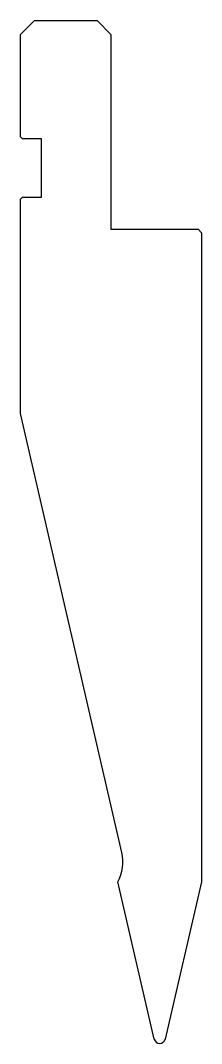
# Model space of a CAD drawing. Header units: metres. Extents: x -13 to 13, y -82 to 65.
import ezdxf

# ---------------------------------------------------------------- set-up
doc = ezdxf.new("R2010")
doc.units = ezdxf.units.M

msp = doc.modelspace()

# ---------------------------------------------------------------- linework, layer by layer
for p, q in [((-11.216744, 65.453613), (-13.216744, 63.453613)), ((-11.216744, 65.453613), (-2.216746, 65.453613)), ((-0.216746, 63.453613), (-2.216746, 65.453613)), ((-13.216744, 48.753619), (-13.216744, 63.453613)), ((-0.216746, 63.453613), (-0.216746, 35.453619)), ((-13.216744, 48.753619), (-12.916744, 48.453619)), ((-10.216745, 48.453619), (-12.916744, 48.453619)), ((-10.216745, 40.053619), (-10.216745, 48.453619)), ((-12.916744, 40.053619), (-13.216744, 39.753619)), ((-13.216744, 8.994917), (-13.216744, 39.753619)), ((-12.916744, 40.053619), (-10.216745, 40.053619)), ((-0.216746, 35.453619), (12.283256, 35.453619)), ((12.783256, 34.953619), (12.283256, 35.453619)), ((12.783256, 34.953619), (12.783256, -58.313848)), ((1.3521, -54.109681), (-13.216744, 8.994917)), ((6.003758, -80.926342), (0.783292, -58.314018)), ((12.783256, -58.313848), (7.56275, -80.926342))]:
    msp.add_line(p, q)
for centre, radius, start, end in [((-4.49412, -55.459387), 6, 331.590378, 13), ((6.783254, -80.746381), 0.8, 193, 347)]:
    msp.add_arc(centre, radius, start, end)

doc.saveas('drawing.dxf')
